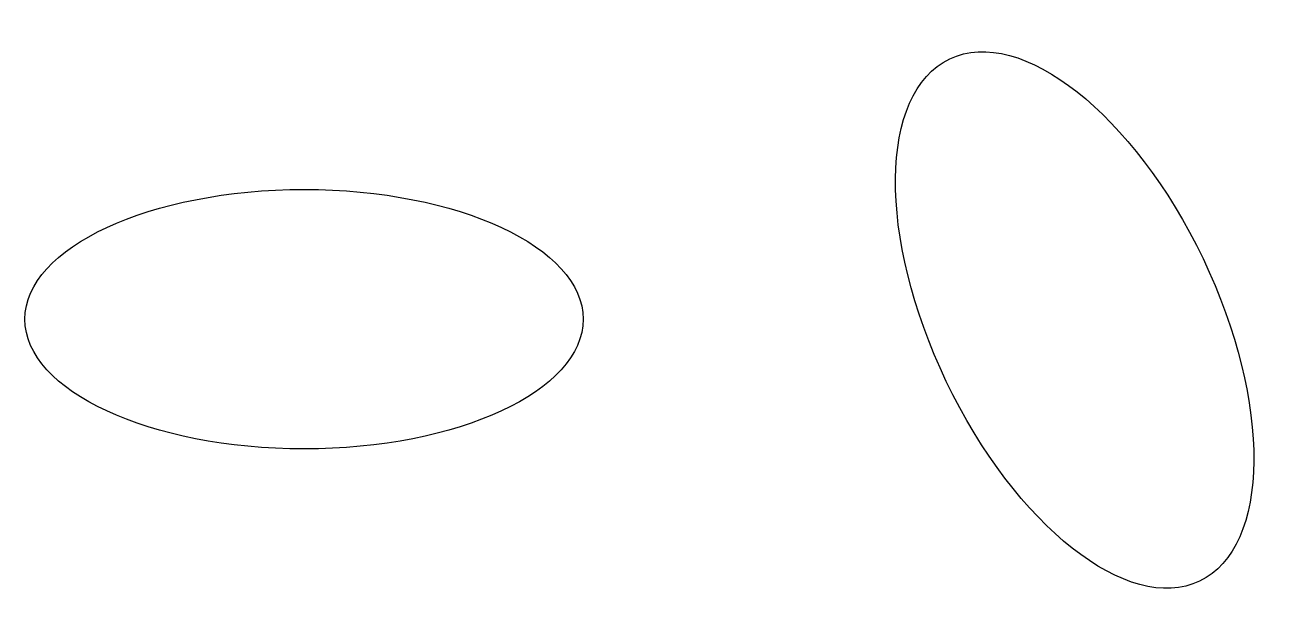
# Model space of a CAD drawing. Header units: inches. Extents: x -2.2 to 30.4, y -3.5 to 11.9.
import ezdxf

# ---------------------------------------------------------------- set-up
doc = ezdxf.new("R2010")
doc.units = ezdxf.units.IN
doc.header["$MEASUREMENT"] = 0

msp = doc.modelspace()

# ---------------------------------------------------------------- linework, layer by layer
for centre, major_axis, ratio in [((25.206, 4.177), (3.267, -6.83), 0.491456), ((5.059, 4.198), (7.297, 0), 0.464956)]:
    msp.add_ellipse(centre, major_axis=major_axis, ratio=ratio)

doc.saveas('drawing.dxf')
